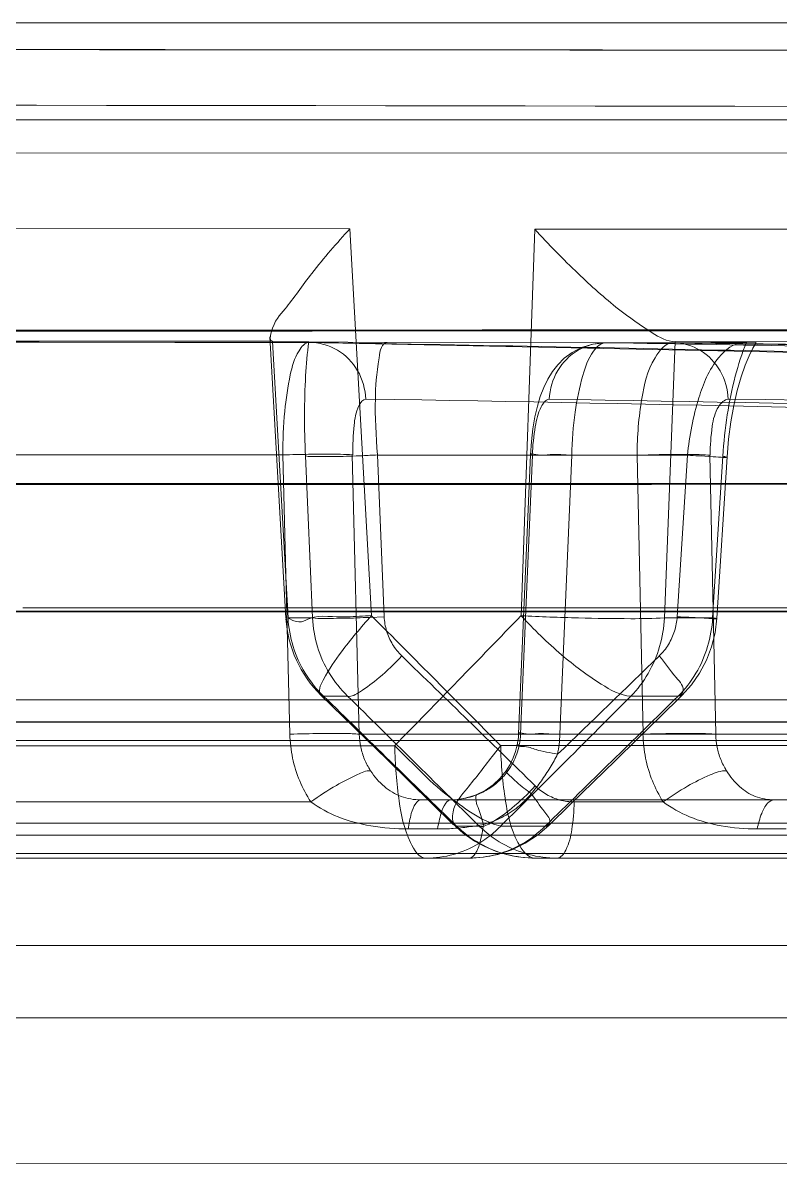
# Model space of a CAD drawing. Header units: millimetres. Extents: x 5438 to 6032, y -2661 to -1821.
# Drawn here: x 5823.802 to 5824.777, y -2148.434 to -2146.965 of the extents above; entities that cross this region are included whole.
import ezdxf

# ---------------------------------------------------------------- set-up
doc = ezdxf.new("R2010")
doc.units = ezdxf.units.MM
doc.header["$LTSCALE"] = 0.1
doc.layers.get('0').update_dxf_attribs({"lineweight": 15})

msp = doc.modelspace()

# ---------------------------------------------------------------- linework, layer by layer
for p, q in [((5828.5466, -2146.965), (5822.9215, -2146.965)), ((5828.4216, -2147.09), (5817.4213, -2147.09)), ((5827.5349, -2147.1316), (5818.0755, -2147.1348)), ((5818.5376, -2147.1346), (5827.7661, -2147.1315)), ((5823.5226, -2147.2297), (5824.2231, -2147.2301)), ((5824.2231, -2147.2301), (5824.251, -2147.728)), ((5824.4609, -2147.2304), (5824.4434, -2147.728)), ((5825.1228, -2147.2311), (5824.4609, -2147.2304)), ((5823.1189, -2147.3759), (5824.171, -2147.3764)), ((5824.1235, -2147.3748), (5823.6819, -2147.3745)), ((5824.1409, -2147.7313), (5824.1201, -2147.369)), ((5824.1702, -2147.3757), (5824.1235, -2147.3748)), ((5824.1436, -2147.7306), (5824.1235, -2147.3751)), ((5824.2713, -2147.3764), (5824.1702, -2147.3757)), ((5824.6391, -2147.3767), (5824.2712, -2147.3764)), ((5824.6392, -2147.3767), (5824.2713, -2147.3764)), ((5824.7286, -2147.3769), (5824.5523, -2147.3767)), ((5824.5525, -2147.3767), (5824.7288, -2147.3769)), ((5824.6278, -2147.7306), (5824.6415, -2147.3756)), ((5824.7332, -2147.3762), (5824.6415, -2147.3753)), ((5824.6416, -2147.3752), (5825.0587, -2147.3757)), ((5824.7288, -2147.3769), (5824.7449, -2147.3765)), ((5824.1371, -2147.5209), (5823.1137, -2147.5209)), ((5824.146, -2147.8806), (5824.137, -2147.5211)), ((5824.1659, -2147.5225), (5824.175, -2147.7306)), ((5824.2263, -2147.5211), (5824.2353, -2147.8806)), ((5824.2673, -2147.7293), (5824.2586, -2147.5212)), ((5824.2586, -2147.5213), (5824.5926, -2147.5213)), ((5824.4555, -2147.5209), (5824.4402, -2147.88)), ((5824.4427, -2147.8806), (5824.4582, -2147.5215)), ((5824.4582, -2147.5215), (5824.4555, -2147.5209)), ((5824.5085, -2147.5215), (5824.4933, -2147.8806)), ((5824.6574, -2147.5215), (5824.5085, -2147.5215)), ((5824.5925, -2147.5215), (5824.6002, -2147.8806)), ((5824.6442, -2147.7293), (5824.6574, -2147.5216)), ((5824.6938, -2147.8806), (5824.6861, -2147.5215)), ((5824.7029, -2147.5229), (5824.6898, -2147.7306)), ((5824.7083, -2147.5237), (5824.6952, -2147.7314)), ((5831.0789, -2147.7226), (5823.1189, -2147.723)), ((5823.8025, -2147.718), (5826.1916, -2147.718)), ((5824.1436, -2147.7306), (5824.175, -2147.7306)), ((5824.2487, -2147.7302), (5824.2673, -2147.7293)), ((5824.6278, -2147.7306), (5824.6898, -2147.7306)), ((5824.186, -2147.8302), (5824.1893, -2147.8316)), ((5824.2202, -2147.8316), (5824.1893, -2147.8316)), ((5824.6455, -2147.8316), (5824.5846, -2147.8316)), ((5826.009, -2147.8365), (5823.679, -2147.8365)), ((5833.8865, -2147.8658), (5823.1168, -2147.8643)), ((5823.1168, -2147.8649), (5831.113, -2147.8649)), ((5846.4445, -2147.8886), (5799.3983, -2147.8886)), ((5801.8827, -2147.8887), (5838.0729, -2147.8887)), ((5824.2352, -2147.8806), (5846.1892, -2147.8806)), ((5824.4427, -2147.8806), (5824.4402, -2147.88)), ((5824.6937, -2147.8807), (5846.1971, -2147.8807)), ((5824.2809, -2147.8953), (5822.512, -2147.8953)), ((5824.3215, -2147.9357), (5824.2809, -2147.8954)), ((5824.4061, -2147.9091), (5824.4172, -2147.8952)), ((5824.4171, -2147.8952), (5825.9648, -2147.8952)), ((5824.441, -2147.8944), (5824.4385, -2147.8943)), ((5824.4266, -2147.9272), (5824.4244, -2147.9275)), ((5824.3144, -2147.965), (5846.2035, -2147.965)), ((5824.1729, -2147.9677), (5823.0727, -2147.9677)), ((5824.5117, -2147.9677), (5824.6262, -2147.9677)), ((5822.9215, -2147.995), (5828.7346, -2147.9949)), ((5831.1895, -2148.0106), (5823.0414, -2148.0105)), ((5823.0415, -2148.0104), (5832.9142, -2148.0104)), ((5824.336, -2148.0025), (5824.298, -2148.0025)), ((5824.3603, -2147.9988), (5824.3894, -2147.9988)), ((5824.4745, -2147.9988), (5824.4173, -2147.9987)), ((5824.7471, -2148.0025), (5824.7842, -2148.0025)), ((5822.9207, -2148.0341), (5832.9158, -2148.034)), ((5832.9157, -2148.0341), (5822.9213, -2148.034)), ((5824.3765, -2148.04), (5821.4664, -2148.04)), ((5828.2486, -2148.04), (5824.4617, -2148.04)), ((5832.9217, -2148.1525), (5812.9212, -2148.1525)), ((5828.7616, -2148.2459), (5822.9215, -2148.2456)), ((5822.9214, -2148.4331), (5828.836, -2148.4339))]:
    msp.add_line(p, q)
for points in [[(5827.443, -2147.0054), (5827.2739, -2147.0049), (5827.0867, -2147.0044), (5826.8836, -2147.0039), (5826.6637, -2147.0034), (5826.4271, -2147.0029), (5826.1758, -2147.0024), (5825.9118, -2147.0019), (5825.6362, -2147.0014), (5825.3491, -2147.001), (5825.0506, -2147.0006), (5824.7421, -2147.0002), (5824.4257, -2146.9999), (5824.1031, -2146.9997), (5823.776, -2146.9995), (5823.4451, -2146.9994), (5823.1113, -2146.9993), (5822.7762, -2146.9993), (5822.4411, -2146.9993), (5822.1083, -2146.9995), (5821.7792, -2146.9997)], [(5827.4151, -2147.0053), (5827.2472, -2147.0048), (5827.0615, -2147.0043), (5826.8587, -2147.0038), (5826.6396, -2147.0033), (5826.4056, -2147.0028), (5826.1573, -2147.0023), (5825.8957, -2147.0018), (5825.6217, -2147.0014), (5825.3361, -2147.0009), (5825.0413, -2147.0005), (5824.7395, -2147.0002), (5824.4296, -2146.9999), (5824.1123, -2146.9996), (5823.7902, -2146.9995), (5823.4651, -2146.9993), (5823.1385, -2146.9992), (5822.8102, -2146.9992), (5822.4805, -2146.9993), (5822.1513, -2146.9994), (5821.8248, -2146.9996)], [(5824.1709, -2147.3764), (5823.9979, -2147.3763), (5823.8233, -2147.3762), (5823.6481, -2147.3761), (5823.4722, -2147.376), (5823.2955, -2147.376), (5823.1189, -2147.3759)], [(5830.1089, -2147.6463), (5829.0948, -2147.5759), (5828.0904, -2147.5159), (5827.096, -2147.466), (5826.1115, -2147.4262), (5825.1368, -2147.3963), (5824.1721, -2147.3764)], [(5824.5523, -2147.3767), (5824.5358, -2147.3784), (5824.521, -2147.383), (5824.5089, -2147.3894), (5824.499, -2147.3968), (5824.4906, -2147.4051), (5824.4836, -2147.4139), (5824.4776, -2147.4237), (5824.4725, -2147.4343), (5824.4681, -2147.4458), (5824.4643, -2147.4585), (5824.4611, -2147.4723), (5824.4585, -2147.4876), (5824.4566, -2147.5038), (5824.4555, -2147.5209)], [(5832.539, -2147.6495), (5831.1152, -2147.5768), (5829.7343, -2147.5154), (5828.3963, -2147.4651), (5827.1012, -2147.4254), (5825.8491, -2147.3961), (5824.64, -2147.3767)], [(5824.7083, -2147.5237), (5824.7102, -2147.5007), (5824.7132, -2147.4784), (5824.717, -2147.4574), (5824.7214, -2147.4381), (5824.7263, -2147.4208), (5824.7315, -2147.4058), (5824.7367, -2147.3934), (5824.7415, -2147.3836), (5824.7457, -2147.3765)], [(5824.6502, -2147.8306), (5824.6625, -2147.8169), (5824.673, -2147.8018), (5824.6817, -2147.7854), (5824.6884, -2147.768), (5824.6929, -2147.7499), (5824.6952, -2147.7314)], [(5824.186, -2147.8302), (5824.2145, -2147.858), (5824.243, -2147.8858), (5824.2715, -2147.9136), (5824.2999, -2147.9415), (5824.3283, -2147.9693), (5824.3566, -2147.997)], [(5824.4789, -2147.9982), (5824.5075, -2147.9703), (5824.5361, -2147.9424), (5824.5647, -2147.9145), (5824.5933, -2147.8866), (5824.6218, -2147.8586), (5824.6502, -2147.8306)], [(5824.4402, -2147.88), (5824.4399, -2147.8848), (5824.4393, -2147.8896), (5824.4385, -2147.8943)], [(5824.4385, -2147.8943), (5824.4364, -2147.9027), (5824.4333, -2147.9111), (5824.4293, -2147.9194), (5824.4244, -2147.9275)], [(5824.4244, -2147.9275), (5824.4166, -2147.9372), (5824.4074, -2147.9457), (5824.3971, -2147.9529), (5824.3857, -2147.9585)], [(5824.3857, -2147.9585), (5824.3776, -2147.9613), (5824.3693, -2147.9634), (5824.3611, -2147.9646), (5824.353, -2147.965)], [(5824.3765, -2148.04), (5824.3951, -2148.0388), (5824.4136, -2148.0352), (5824.4315, -2148.0292), (5824.4485, -2148.0209), (5824.4644, -2148.0106), (5824.4789, -2147.9982)]]:
    msp.add_lwpolyline(points)
for centre, radius, start, end in [((5824.1992, -2149.3274), 1.8073, 91.4352, 91.9712), ((5824.1711, -2145.973), 1.5506, 272.5251, 273.2336), ((5823.9122, -2141.1603), 6.5764, 272.67954, 272.95287), ((5773.484, -2198.3318), 71.68, 44.719361, 44.907787), ((5799.3423, -2123.511), 34.8787, 315.64379, 316.02697), ((5824.2907, -2147.7228), 0.15, 183.4746, 225.7302), ((5773.794, -2199.7575), 72.4674, 45.63899, 45.828466), ((5798.8194, -2121.2117), 37.0351, 313.88025, 314.16167), ((5773.918, -2199.4007), 72.0179, 45.539788, 45.73011), ((5774.0826, -2198.7194), 71.4378, 45.234668, 45.425501), ((5799.5295, -2122.9232), 35.3296, 314.78476, 315.16829), ((5798.7348, -2121.5169), 36.9299, 314.18566, 314.55677), ((5824.3505, -2147.876), 0.0924, 348.5075, 357.1395), ((5824.3215, -2147.8736), 0.1719, 349.0596, 357.6589), ((5824.4617, -2147.89), 0.15, 224.2599, 270)]:
    msp.add_arc(centre, radius, start, end)
for points, knots in [([(5817.9535, -2147.0067), (5817.9333, -2147.0068), (5817.9006, -2147.0069), (5817.8568, -2147.007), (5817.8209, -2147.0071), (5817.8071, -2147.0072), (5817.7876, -2147.0072), (5817.8016, -2147.0072), (5817.8152, -2147.0071), (5817.8648, -2147.007), (5817.9507, -2147.0067), (5818.0937, -2147.0063), (5818.2818, -2147.0057), (5818.621, -2147.0047), (5819.1427, -2147.0034), (5819.7251, -2147.0022), (5820.2569, -2147.0013), (5820.6968, -2147.0007), (5821.1582, -2147.0001), (5821.8044, -2146.9995), (5822.6301, -2146.9992), (5823.4609, -2146.9993), (5824.1211, -2146.9996), (5824.6024, -2147), (5825.0673, -2147.0006), (5825.6424, -2147.0014), (5826.2898, -2147.0025), (5826.9218, -2147.004), (5827.2823, -2147.0049), (5827.4158, -2147.0053)], [0, 0, 0, 0, 0.005823, 0.010402, 0.013726, 0.015796, 0.016608, 0.017066, 0.018803, 0.021787, 0.031398, 0.045882, 0.065227, 0.089191, 0.149773, 0.225198, 0.267685, 0.312785, 0.360042, 0.409119, 0.51084, 0.613132, 0.663784, 0.713197, 0.76066, 0.806283, 0.889497, 0.959103, 1, 1, 1, 1]), ([(5818.4275, -2147.0053), (5818.629, -2147.0048), (5819.0879, -2147.0036), (5819.8484, -2147.002), (5820.738, -2147.0006), (5821.7202, -2146.9996), (5822.7525, -2146.9992), (5823.7934, -2146.9994), (5824.7964, -2147.0002), (5825.7176, -2147.0015), (5826.5267, -2147.0031), (5827.1661, -2147.0046), (5827.6668, -2147.006), (5827.8882, -2147.0067), (5828.11, -2147.0074), (5827.94, -2147.0068), (5827.8874, -2147.0067)], [0, 0, 0, 0, 0.061828, 0.140832, 0.233385, 0.334836, 0.44226, 0.550165, 0.654318, 0.74989, 0.833348, 0.901165, 0.950069, 0.977961, 0.983845, 1, 1, 1, 1]), ([(5799.9338, -2147.3586), (5803.7643, -2147.2626), (5811.4267, -2147.1187), (5822.922, -2147.0467), (5834.4173, -2147.1187), (5842.0796, -2147.2627), (5845.9102, -2147.3586)], [0, 0, 0, 0, 0.25, 0.5, 0.75, 1, 1, 1, 1]), ([(5824.2231, -2147.2301), (5824.2063, -2147.2488), (5824.1773, -2147.2807), (5824.1439, -2147.3302), (5824.1239, -2147.3501), (5824.1196, -2147.3748), (5824.1235, -2147.3751)], [0, 0, 0, 0, 0.419986, 0.738458, 0.934249, 1, 1, 1, 1]), ([(5824.4609, -2147.2304), (5824.4788, -2147.2502), (5824.5136, -2147.2856), (5824.5639, -2147.3312), (5824.6051, -2147.3603), (5824.6309, -2147.3752), (5824.6415, -2147.3756)], [0, 0, 0, 0, 0.342271, 0.637829, 0.864278, 1, 1, 1, 1]), ([(5822.9213, -2147.3619), (5823.4258, -2147.3619), (5824.4341, -2147.3616), (5825.945, -2147.3607), (5827.4523, -2147.3599), (5828.9541, -2147.3593), (5830.4484, -2147.3591), (5832.4171, -2147.3593), (5834.3634, -2147.3597), (5836.276, -2147.36), (5837.6565, -2147.3601), (5838.9816, -2147.3603), (5840.2292, -2147.3606), (5841.372, -2147.3607), (5842.3871, -2147.3607), (5843.2592, -2147.3605), (5843.98, -2147.3604), (5844.4848, -2147.3601), (5844.8163, -2147.3599), (5845.07, -2147.3597), (5845.3294, -2147.3595), (5845.5853, -2147.3591), (5845.7589, -2147.3589), (5845.8748, -2147.3586), (5845.9732, -2147.3584), (5846.0857, -2147.3583), (5846.2086, -2147.358), (5846.3157, -2147.3578), (5846.4074, -2147.3576), (5846.4849, -2147.3575), (5846.5405, -2147.3573), (5846.5781, -2147.3572), (5846.6011, -2147.3572), (5846.6207, -2147.3571), (5846.6369, -2147.3571), (5846.6483, -2147.3571), (5846.6558, -2147.3571), (5846.6601, -2147.3571), (5846.6636, -2147.3571), (5846.6663, -2147.3571), (5846.6681, -2147.3571), (5846.669, -2147.3571), (5846.6694, -2147.3571), (5846.6695, -2147.3571)], [0, 0, 0, 0, 0.063732, 0.127369, 0.190866, 0.254139, 0.317094, 0.379625, 0.502835, 0.562966, 0.621227, 0.677238, 0.730352, 0.778832, 0.821598, 0.85859, 0.888999, 0.912651, 0.922367, 0.930873, 0.9447, 0.955137, 0.963199, 0.966622, 0.969786, 0.975624, 0.980838, 0.985306, 0.989164, 0.992421, 0.995086, 0.996199, 0.997167, 0.997992, 0.998674, 0.999215, 0.999432, 0.999615, 0.999763, 0.999877, 0.999956, 0.999982, 1, 1, 1, 1]), ([(5845.9102, -2147.3586), (5845.8499, -2147.3587), (5845.7137, -2147.3589), (5845.4966, -2147.3593), (5845.2354, -2147.3596), (5844.9405, -2147.3598), (5844.5926, -2147.36), (5844.1767, -2147.3603), (5843.6643, -2147.3605), (5843.0415, -2147.3606), (5842.3167, -2147.3606), (5841.505, -2147.3607), (5840.6189, -2147.3606), (5839.7017, -2147.3605), (5838.7616, -2147.3603), (5837.8523, -2147.3601), (5836.9544, -2147.36), (5836.0263, -2147.3599), (5835.0349, -2147.3598), (5834.0369, -2147.3596), (5833.0825, -2147.3595), (5832.232, -2147.3594), (5831.4345, -2147.3593), (5830.6855, -2147.3592), (5829.9285, -2147.3591), (5829.1933, -2147.359), (5828.4855, -2147.359), (5827.85, -2147.3591), (5827.2577, -2147.3592), (5826.7263, -2147.3594), (5826.2116, -2147.3595), (5825.7213, -2147.3597), (5825.238, -2147.3599), (5824.7695, -2147.3601), (5824.308, -2147.3604), (5823.8499, -2147.3606), (5823.3877, -2147.3608), (5823.077, -2147.3609), (5822.9216, -2147.3609)], [0, 0, 0, 0, 0.007865, 0.01778, 0.028328, 0.041955, 0.056264, 0.073729, 0.096226, 0.123137, 0.154999, 0.190818, 0.229056, 0.270639, 0.310512, 0.35174, 0.389304, 0.427678, 0.472863, 0.518671, 0.557925, 0.597414, 0.62966, 0.661992, 0.695165, 0.728437, 0.757945, 0.787531, 0.811366, 0.835242, 0.856876, 0.878536, 0.899228, 0.919939, 0.939685, 0.959446, 0.979719, 1, 1, 1, 1]), ([(5824.1371, -2147.5209), (5824.1369, -2147.5022), (5824.1379, -2147.4678), (5824.1451, -2147.4221), (5824.1526, -2147.392), (5824.1654, -2147.3763), (5824.171, -2147.3764)], [0, 0, 0, 0, 0.364543, 0.674381, 0.888958, 1, 1, 1, 1]), ([(5824.1702, -2147.3757), (5824.1683, -2147.3902), (5824.1657, -2147.4213), (5824.1644, -2147.4703), (5824.1652, -2147.5047), (5824.1659, -2147.5225)], [0, 0, 0, 0, 0.297756, 0.637119, 1, 1, 1, 1]), ([(5824.171, -2147.3764), (5824.3703, -2147.3795), (5824.7523, -2147.3868), (5825.3009, -2147.4005), (5825.8026, -2147.4159), (5826.2606, -2147.4323), (5826.6794, -2147.4491), (5827.0616, -2147.4658), (5827.4105, -2147.4824), (5827.7294, -2147.4987), (5828.0204, -2147.5141), (5828.283, -2147.5287), (5828.5187, -2147.543), (5828.7341, -2147.5565), (5828.932, -2147.5683), (5829.1054, -2147.5786), (5829.2513, -2147.5898), (5829.3768, -2147.5996), (5829.4933, -2147.6078), (5829.6032, -2147.6154), (5829.7044, -2147.6224), (5829.7968, -2147.6289), (5829.8832, -2147.635), (5829.9705, -2147.6408), (5830.0626, -2147.6454), (5830.1525, -2147.649), (5830.2327, -2147.6532), (5830.3031, -2147.6582), (5830.3728, -2147.6633), (5830.4454, -2147.6687), (5830.517, -2147.6741), (5830.5831, -2147.6791), (5830.6419, -2147.6836), (5830.6943, -2147.6876), (5830.7412, -2147.6913), (5830.7835, -2147.6946), (5830.8219, -2147.6976), (5830.8566, -2147.7004), (5830.8883, -2147.7029), (5830.9171, -2147.7052), (5830.9433, -2147.7073), (5830.9673, -2147.7092), (5830.9891, -2147.711), (5831.009, -2147.7126), (5831.0271, -2147.7141), (5831.0436, -2147.7155), (5831.0589, -2147.7167), (5831.0722, -2147.7179), (5831.0854, -2147.7186), (5831.0916, -2147.7203), (5831.1024, -2147.7196), (5831.0978, -2147.7233), (5831.0901, -2147.7213), (5831.0832, -2147.7225), (5831.0789, -2147.7226)], [0, 0, 0, 0, 0.085898, 0.1646, 0.236515, 0.302172, 0.362109, 0.417091, 0.467033, 0.51264, 0.554692, 0.592596, 0.625983, 0.656442, 0.68559, 0.711449, 0.73126, 0.748681, 0.765679, 0.781595, 0.796157, 0.809383, 0.821519, 0.833477, 0.847089, 0.861216, 0.872267, 0.881681, 0.891627, 0.902392, 0.913051, 0.922581, 0.930971, 0.938465, 0.94519, 0.95126, 0.956759, 0.961756, 0.966301, 0.970439, 0.974209, 0.977645, 0.980778, 0.983637, 0.986253, 0.988622, 0.990789, 0.992785, 0.994552, 0.995992, 0.996809, 0.99698, 0.998161, 1, 1, 1, 1]), ([(5824.171, -2147.3764), (5824.1835, -2147.3764), (5824.2088, -2147.3834), (5824.236, -2147.4114), (5824.2431, -2147.4366), (5824.2435, -2147.4493)], [0, 0, 0, 0, 0.332504, 0.661629, 1, 1, 1, 1]), ([(5824.2713, -2147.3764), (5824.2639, -2147.3762), (5824.2578, -2147.4119), (5824.2547, -2147.4523), (5824.2566, -2147.4972), (5824.2586, -2147.5212)], [0, 0, 0, 0, 0.151351, 0.510619, 1, 1, 1, 1]), ([(5824.4797, -2147.4493), (5824.4802, -2147.4365), (5824.4876, -2147.4112), (5824.515, -2147.3835), (5824.5401, -2147.3767), (5824.5525, -2147.3767)], [0, 0, 0, 0, 0.341958, 0.671108, 1, 1, 1, 1]), ([(5824.5525, -2147.3767), (5824.5461, -2147.3766), (5824.5313, -2147.3916), (5824.5209, -2147.4228), (5824.5114, -2147.4684), (5824.509, -2147.5029), (5824.5085, -2147.5215)], [0, 0, 0, 0, 0.121748, 0.339549, 0.645258, 1, 1, 1, 1]), ([(5824.5525, -2147.3767), (5824.7414, -2147.3797), (5825.1036, -2147.3865), (5825.6239, -2147.3992), (5826.1, -2147.4133), (5826.535, -2147.428), (5826.9332, -2147.4433), (5827.2981, -2147.4586), (5827.6314, -2147.4735), (5827.936, -2147.4885), (5828.2145, -2147.5029), (5828.4697, -2147.5163), (5828.7025, -2147.5293), (5828.9139, -2147.5417), (5829.1048, -2147.5529), (5829.278, -2147.5642), (5829.4397, -2147.5735), (5829.5821, -2147.5857), (5829.703, -2147.5876), (5829.8007, -2147.6087), (5829.8922, -2147.6249), (5829.9834, -2147.6308), (5830.0686, -2147.6362), (5830.146, -2147.6415), (5830.2163, -2147.6462), (5830.2815, -2147.6503), (5830.3455, -2147.6522), (5830.4163, -2147.6465), (5830.4963, -2147.6431), (5830.5775, -2147.6607), (5830.656, -2147.6714), (5830.7323, -2147.6781), (5830.8077, -2147.6843), (5830.8793, -2147.69), (5830.9437, -2147.6951), (5831.0008, -2147.6996), (5831.0519, -2147.7036), (5831.0979, -2147.7072), (5831.1396, -2147.7105), (5831.1773, -2147.7135), (5831.2117, -2147.7162), (5831.243, -2147.7187), (5831.2716, -2147.7209), (5831.2977, -2147.723), (5831.3215, -2147.7249), (5831.3433, -2147.7266), (5831.3632, -2147.7281), (5831.3815, -2147.7296), (5831.3982, -2147.7308), (5831.4135, -2147.732), (5831.4275, -2147.733), (5831.4403, -2147.7339), (5831.4519, -2147.7346), (5831.4625, -2147.7352), (5831.4719, -2147.7356), (5831.48, -2147.7354), (5831.4857, -2147.7351), (5831.4907, -2147.7318), (5831.4863, -2147.7261), (5831.4785, -2147.7237), (5831.4713, -2147.7227), (5831.4672, -2147.7228)], [0, 0, 0, 0, 0.081261, 0.155751, 0.223797, 0.286087, 0.342926, 0.395135, 0.443125, 0.48643, 0.526248, 0.563026, 0.596327, 0.62654, 0.654067, 0.678569, 0.701147, 0.723717, 0.740068, 0.752959, 0.766582, 0.779975, 0.792249, 0.8033, 0.81333, 0.822547, 0.831369, 0.840819, 0.853128, 0.865565, 0.876348, 0.887213, 0.898479, 0.908918, 0.91809, 0.926249, 0.933556, 0.940139, 0.946096, 0.951506, 0.956431, 0.960921, 0.965017, 0.968756, 0.972172, 0.975295, 0.978153, 0.980768, 0.983162, 0.985356, 0.987363, 0.989197, 0.990871, 0.992394, 0.993754, 0.994925, 0.995814, 0.99635, 0.996965, 0.998222, 1, 1, 1, 1]), ([(5824.5926, -2147.5215), (5824.5925, -2147.4971), (5824.5966, -2147.4535), (5824.6074, -2147.4041), (5824.6291, -2147.3766), (5824.6392, -2147.3767)], [0, 0, 0, 0, 0.460186, 0.808561, 1, 1, 1, 1]), ([(5824.6392, -2147.3767), (5824.6513, -2147.3768), (5824.676, -2147.3838), (5824.7023, -2147.4118), (5824.7092, -2147.4367), (5824.7096, -2147.4493)], [0, 0, 0, 0, 0.327626, 0.658005, 1, 1, 1, 1]), ([(5824.6392, -2147.3767), (5824.9469, -2147.3805), (5825.505, -2147.389), (5826.3167, -2147.4055), (5827.04, -2147.4233), (5827.6936, -2147.4421), (5828.2453, -2147.4599), (5828.7066, -2147.4758), (5829.1181, -2147.491), (5829.52, -2147.5072), (5829.9125, -2147.5227), (5830.2746, -2147.5379), (5830.5842, -2147.5541), (5830.8572, -2147.5678), (5831.0986, -2147.5766), (5831.332, -2147.5848), (5831.5569, -2147.6097), (5831.7811, -2147.6492), (5831.9909, -2147.6624), (5832.1896, -2147.6701), (5832.3891, -2147.6545), (5832.5853, -2147.6427), (5832.7529, -2147.6899), (5832.8871, -2147.7097), (5832.9932, -2147.7217), (5833.0826, -2147.7301), (5833.1592, -2147.7365), (5833.2255, -2147.7416), (5833.2834, -2147.7458), (5833.3342, -2147.7493), (5833.3793, -2147.7522), (5833.4196, -2147.7547), (5833.4562, -2147.757), (5833.4898, -2147.7589), (5833.5214, -2147.7607), (5833.5521, -2147.7623), (5833.5828, -2147.7638), (5833.6206, -2147.7656), (5833.6675, -2147.7671), (5833.7214, -2147.7687), (5833.7769, -2147.7662), (5833.8203, -2147.7699), (5833.8616, -2147.7454), (5833.8459, -2147.7233), (5833.8394, -2147.7236)], [0, 0, 0, 0, 0.099701, 0.180826, 0.263056, 0.334141, 0.392697, 0.441911, 0.483682, 0.526118, 0.572255, 0.610957, 0.643517, 0.672723, 0.699528, 0.721784, 0.748357, 0.772797, 0.795468, 0.816394, 0.837136, 0.860399, 0.879352, 0.893082, 0.904361, 0.913942, 0.922168, 0.929286, 0.935496, 0.940952, 0.945803, 0.950131, 0.954045, 0.957661, 0.961049, 0.964303, 0.967611, 0.97103, 0.976565, 0.982799, 0.988557, 0.994235, 0.997881, 1, 1, 1, 1]), ([(5833.8394, -2147.7236), (5833.8663, -2147.7223), (5833.9603, -2147.7182), (5833.8049, -2147.6976), (5833.6711, -2147.6963), (5833.3955, -2147.6807), (5833.0747, -2147.6697), (5832.6954, -2147.6559), (5832.2851, -2147.6414), (5831.9187, -2147.6256), (5831.5952, -2147.6048), (5831.2218, -2147.5818), (5830.7543, -2147.5634), (5830.212, -2147.5368), (5829.6346, -2147.5133), (5828.9707, -2147.4867), (5828.2303, -2147.4603), (5827.4063, -2147.4341), (5826.5539, -2147.4111), (5825.6173, -2147.3909), (5824.9818, -2147.381), (5824.6392, -2147.3767)], [0, 0, 0, 0, 0.00864, 0.014652, 0.03226, 0.064401, 0.095957, 0.137352, 0.185129, 0.227664, 0.254722, 0.288956, 0.347449, 0.404508, 0.462822, 0.532499, 0.617258, 0.70004, 0.796475, 0.890317, 1, 1, 1, 1]), ([(5824.6574, -2147.5215), (5824.66, -2147.4966), (5824.6685, -2147.4524), (5824.6891, -2147.4006), (5824.7166, -2147.3767), (5824.7288, -2147.3769)], [0, 0, 0, 0, 0.443739, 0.785142, 1, 1, 1, 1]), ([(5824.7332, -2147.3762), (5824.7275, -2147.3904), (5824.7176, -2147.4212), (5824.7077, -2147.4704), (5824.704, -2147.5051), (5824.7029, -2147.5229)], [0, 0, 0, 0, 0.304954, 0.643423, 1, 1, 1, 1]), ([(5824.244, -2147.4492), (5824.2398, -2147.4494), (5824.2309, -2147.4625), (5824.2279, -2147.4866), (5824.2267, -2147.5084), (5824.2268, -2147.5211)], [0, 0, 0, 0, 0.16536, 0.502681, 1, 1, 1, 1]), ([(5831.1507, -2147.7956), (5830.3835, -2147.7314), (5828.849, -2147.6201), (5826.5462, -2147.5046), (5825.0111, -2147.4619), (5824.244, -2147.4492)], [0, 0, 0, 0, 0.333958, 0.66724, 1, 1, 1, 1]), ([(5824.4577, -2147.5215), (5824.4583, -2147.5091), (5824.4606, -2147.4877), (5824.4658, -2147.4632), (5824.4747, -2147.4502), (5824.4793, -2147.4493)], [0, 0, 0, 0, 0.47727, 0.818877, 1, 1, 1, 1]), ([(5824.4793, -2147.4493), (5825.2484, -2147.4622), (5826.7866, -2147.5051), (5829.0921, -2147.6205), (5830.6273, -2147.7315), (5831.3943, -2147.7955)], [0, 0, 0, 0, 0.333263, 0.666545, 1, 1, 1, 1]), ([(5824.6866, -2147.5215), (5824.6866, -2147.509), (5824.6881, -2147.4876), (5824.6934, -2147.4616), (5824.7049, -2147.4499), (5824.7101, -2147.4493)], [0, 0, 0, 0, 0.467671, 0.803109, 1, 1, 1, 1]), ([(5824.7101, -2147.4493), (5825.732, -2147.4637), (5827.7766, -2147.5087), (5830.8436, -2147.6245), (5832.8879, -2147.7338), (5833.9101, -2147.7965)], [0, 0, 0, 0, 0.332999, 0.666308, 1, 1, 1, 1]), ([(5824.1539, -2147.5206), (5824.1645, -2147.5204), (5824.1836, -2147.52), (5824.2077, -2147.5202), (5824.2213, -2147.5205), (5824.2263, -2147.5211)], [0, 0, 0, 0, 0.43757, 0.792266, 1, 1, 1, 1]), ([(5824.1659, -2147.5225), (5824.1705, -2147.5234), (5824.1841, -2147.5233), (5824.2085, -2147.5234), (5824.2284, -2147.5226), (5824.2395, -2147.5221)], [0, 0, 0, 0, 0.190639, 0.548472, 1, 1, 1, 1]), ([(5824.4555, -2147.5209), (5824.4556, -2147.5187), (5824.469, -2147.5228), (5824.4822, -2147.5192), (5824.4993, -2147.5211), (5824.5085, -2147.5215)], [0, 0, 0, 0, 0.126338, 0.479771, 1, 1, 1, 1]), ([(5824.6861, -2147.5215), (5824.679, -2147.5208), (5824.6604, -2147.5205), (5824.6291, -2147.5205), (5824.6052, -2147.5211), (5824.5925, -2147.5215)], [0, 0, 0, 0, 0.231472, 0.594791, 1, 1, 1, 1]), ([(5824.7029, -2147.5229), (5824.7044, -2147.5231), (5824.7139, -2147.5252), (5824.6762, -2147.5221), (5824.6685, -2147.5223), (5824.6574, -2147.5216)], [0, 0, 0, 0, 0.08346, 0.390911, 1, 1, 1, 1]), ([(5846.9418, -2147.5546), (5846.9416, -2147.5546), (5846.9413, -2147.5546), (5846.9403, -2147.5546), (5846.9386, -2147.5546), (5846.9359, -2147.5546), (5846.9324, -2147.5546), (5846.928, -2147.5546), (5846.9206, -2147.5546), (5846.9092, -2147.5546), (5846.8929, -2147.5546), (5846.8734, -2147.5546), (5846.8504, -2147.5547), (5846.8128, -2147.5548), (5846.7571, -2147.5549), (5846.6798, -2147.5551), (5846.5881, -2147.5553), (5846.481, -2147.5555), (5846.3582, -2147.5558), (5846.2457, -2147.556), (5846.1473, -2147.5561), (5846.0311, -2147.5564), (5845.8567, -2147.5567), (5845.5989, -2147.557), (5845.337, -2147.5573), (5845.0801, -2147.5575), (5844.7431, -2147.5577), (5844.2283, -2147.5579), (5843.4921, -2147.5581), (5842.6003, -2147.5582), (5841.5621, -2147.5583), (5840.3945, -2147.5581), (5839.1226, -2147.5579), (5837.7755, -2147.5577), (5836.3756, -2147.5575), (5834.4422, -2147.5572), (5832.478, -2147.5569), (5830.4942, -2147.5567), (5828.9909, -2147.5568), (5827.4803, -2147.5574), (5825.9641, -2147.5583), (5824.4439, -2147.5591), (5823.4292, -2147.5594), (5822.9214, -2147.5594)], [0, 0, 0, 0, 0.000018, 0.000044, 0.000122, 0.000234, 0.00038, 0.000561, 0.000776, 0.001311, 0.001985, 0.002801, 0.003758, 0.004858, 0.007491, 0.01071, 0.014522, 0.018937, 0.024088, 0.029858, 0.032987, 0.036376, 0.044374, 0.054763, 0.068576, 0.077093, 0.086843, 0.110664, 0.141389, 0.178788, 0.222043, 0.271058, 0.324611, 0.3809, 0.439303, 0.499452, 0.622372, 0.684611, 0.747218, 0.810128, 0.873273, 0.936586, 1, 1, 1, 1]), ([(5822.9218, -2147.5581), (5823.4317, -2147.5581), (5824.4503, -2147.5579), (5825.9755, -2147.5572), (5827.4946, -2147.5566), (5829.0062, -2147.5563), (5830.5098, -2147.5563), (5832.4974, -2147.5566), (5834.9384, -2147.557), (5837.3345, -2147.5574), (5839.1733, -2147.5576), (5840.4489, -2147.5579), (5841.4503, -2147.558), (5842.1893, -2147.558), (5842.6928, -2147.558), (5843.1591, -2147.5579), (5843.5854, -2147.5579), (5843.9701, -2147.5578), (5844.4013, -2147.5576), (5844.8481, -2147.5574), (5845.2885, -2147.5571), (5845.6208, -2147.5568), (5845.8721, -2147.5564), (5846.0671, -2147.5561), (5846.2267, -2147.5558), (5846.3645, -2147.5555), (5846.5165, -2147.5552), (5846.6697, -2147.5549), (5846.8104, -2147.5546), (5846.8949, -2147.5545), (5846.9325, -2147.5544), (5846.9419, -2147.5544)], [0, 0, 0, 0, 0.063689, 0.12722, 0.190484, 0.253422, 0.316005, 0.378287, 0.501663, 0.620872, 0.677539, 0.731322, 0.780187, 0.802618, 0.82362, 0.843074, 0.860853, 0.87686, 0.891117, 0.91471, 0.932661, 0.94612, 0.956222, 0.964048, 0.970467, 0.976161, 0.981256, 0.989445, 0.995302, 0.998822, 1, 1, 1, 1]), ([(5823.1189, -2147.7223), (5823.5653, -2147.7223), (5824.4574, -2147.7223), (5825.8058, -2147.7222), (5827.1626, -2147.7221), (5828.5268, -2147.7221), (5829.8855, -2147.7223), (5831.2246, -2147.7227), (5832.5417, -2147.7231), (5833.4082, -2147.7235), (5833.8394, -2147.7236)], [0, 0, 0, 0, 0.124907, 0.249662, 0.377317, 0.504609, 0.63142, 0.757526, 0.87934, 1, 1, 1, 1]), ([(5824.2196, -2147.7295), (5824.2037, -2147.7303), (5824.1745, -2147.7241), (5824.1583, -2147.7404), (5824.1431, -2147.7307), (5824.1436, -2147.7306)], [0, 0, 0, 0, 0.625327, 0.977293, 1, 1, 1, 1]), ([(5824.1436, -2147.7306), (5824.1443, -2147.7431), (5824.1487, -2147.7681), (5824.1643, -2147.8028), (5824.1802, -2147.8228), (5824.1893, -2147.8316)], [0, 0, 0, 0, 0.332511, 0.664169, 1, 1, 1, 1]), ([(5824.175, -2147.7306), (5824.1796, -2147.7316), (5824.1932, -2147.7314), (5824.2177, -2147.7315), (5824.2376, -2147.7307), (5824.2487, -2147.7302)], [0, 0, 0, 0, 0.193036, 0.54926, 1, 1, 1, 1]), ([(5824.2202, -2147.8316), (5824.2113, -2147.8228), (5824.1955, -2147.803), (5824.1799, -2147.7683), (5824.1756, -2147.7432), (5824.175, -2147.7306)], [0, 0, 0, 0, 0.331733, 0.66456, 1, 1, 1, 1]), ([(5824.251, -2147.728), (5824.2374, -2147.7429), (5824.2139, -2147.771), (5824.1939, -2147.8003), (5824.1813, -2147.8257), (5824.186, -2147.8302)], [0, 0, 0, 0, 0.489956, 0.842626, 1, 1, 1, 1]), ([(5824.2899, -2147.7798), (5824.2854, -2147.7754), (5824.2774, -2147.7654), (5824.2697, -2147.7481), (5824.2676, -2147.7356), (5824.2673, -2147.7293)], [0, 0, 0, 0, 0.333478, 0.667791, 1, 1, 1, 1]), ([(5824.4434, -2147.728), (5824.468, -2147.7293), (5824.5151, -2147.7312), (5824.5765, -2147.732), (5824.6134, -2147.7318), (5824.6278, -2147.7306)], [0, 0, 0, 0, 0.401067, 0.765676, 1, 1, 1, 1]), ([(5824.4435, -2147.728), (5824.4598, -2147.7458), (5824.4925, -2147.7778), (5824.539, -2147.8127), (5824.571, -2147.8307), (5824.5846, -2147.8316)], [0, 0, 0, 0, 0.409108, 0.767958, 1, 1, 1, 1]), ([(5824.6278, -2147.7306), (5824.6272, -2147.7432), (5824.623, -2147.7682), (5824.6083, -2147.8028), (5824.5932, -2147.8228), (5824.5846, -2147.8316)], [0, 0, 0, 0, 0.33738, 0.671416, 1, 1, 1, 1]), ([(5824.6211, -2147.7798), (5824.6257, -2147.7754), (5824.6336, -2147.7654), (5824.6415, -2147.7481), (5824.6438, -2147.7356), (5824.6442, -2147.7293)], [0, 0, 0, 0, 0.333182, 0.667829, 1, 1, 1, 1]), ([(5824.6898, -2147.7306), (5824.6914, -2147.7308), (5824.7006, -2147.7327), (5824.6633, -2147.7298), (5824.6557, -2147.7301), (5824.6442, -2147.7293)], [0, 0, 0, 0, 0.085231, 0.370226, 1, 1, 1, 1]), ([(5824.6898, -2147.7306), (5824.6891, -2147.7432), (5824.6847, -2147.7682), (5824.6696, -2147.8029), (5824.6542, -2147.8228), (5824.6455, -2147.8316)], [0, 0, 0, 0, 0.336574, 0.669606, 1, 1, 1, 1]), ([(5824.2202, -2147.8316), (5824.2256, -2147.8327), (5824.2409, -2147.8233), (5824.2634, -2147.8067), (5824.2808, -2147.7896), (5824.2899, -2147.7798)], [0, 0, 0, 0, 0.18635, 0.543116, 1, 1, 1, 1]), ([(5824.6455, -2147.8316), (5824.6481, -2147.832), (5824.6562, -2147.8214), (5824.6373, -2147.8033), (5824.629, -2147.7886), (5824.6211, -2147.7798)], [0, 0, 0, 0, 0.123828, 0.444975, 1, 1, 1, 1]), ([(5824.4402, -2147.88), (5824.4403, -2147.8778), (5824.4538, -2147.882), (5824.4669, -2147.8781), (5824.4841, -2147.8809), (5824.4933, -2147.8806)], [0, 0, 0, 0, 0.126152, 0.480285, 1, 1, 1, 1]), ([(5824.1729, -2147.9677), (5824.1674, -2147.9591), (5824.1577, -2147.941), (5824.1485, -2147.9114), (5824.1462, -2147.8909), (5824.1459, -2147.8806)], [0, 0, 0, 0, 0.331515, 0.665, 1, 1, 1, 1]), ([(5824.2353, -2147.8806), (5824.2292, -2147.8798), (5824.2125, -2147.8796), (5824.1828, -2147.8795), (5824.1591, -2147.8801), (5824.146, -2147.8806)], [0, 0, 0, 0, 0.205813, 0.557735, 1, 1, 1, 1]), ([(5824.2352, -2147.8806), (5824.2353, -2147.8861), (5824.2366, -2147.8972), (5824.2415, -2147.9131), (5824.2467, -2147.9229), (5824.2498, -2147.9275)], [0, 0, 0, 0, 0.334832, 0.668146, 1, 1, 1, 1]), ([(5824.6001, -2147.8806), (5824.6003, -2147.8909), (5824.6026, -2147.9114), (5824.6114, -2147.9409), (5824.6207, -2147.9591), (5824.6262, -2147.9677)], [0, 0, 0, 0, 0.33556, 0.669202, 1, 1, 1, 1]), ([(5824.6938, -2147.8806), (5824.6868, -2147.8799), (5824.6687, -2147.8796), (5824.6375, -2147.8795), (5824.6133, -2147.8801), (5824.6002, -2147.8806)], [0, 0, 0, 0, 0.2256, 0.57793, 1, 1, 1, 1]), ([(5824.7077, -2147.9275), (5824.7047, -2147.9229), (5824.6997, -2147.9131), (5824.695, -2147.8972), (5824.6938, -2147.8862), (5824.6937, -2147.8807)], [0, 0, 0, 0, 0.330887, 0.663855, 1, 1, 1, 1]), ([(5824.2809, -2147.8954), (5824.2812, -2147.9192), (5824.285, -2147.9627), (5824.2939, -2148.0097), (5824.3119, -2148.04), (5824.3215, -2148.04)], [0, 0, 0, 0, 0.461033, 0.815266, 1, 1, 1, 1]), ([(5824.4172, -2147.8952), (5824.4174, -2147.9191), (5824.4216, -2147.9625), (5824.4316, -2148.0107), (5824.4516, -2148.04), (5824.4617, -2148.04)], [0, 0, 0, 0, 0.455437, 0.808147, 1, 1, 1, 1]), ([(5824.4267, -2147.9272), (5824.429, -2147.9239), (5824.4332, -2147.917), (5824.4381, -2147.906), (5824.4403, -2147.8983), (5824.4411, -2147.8944)], [0, 0, 0, 0, 0.336067, 0.670309, 1, 1, 1, 1]), ([(5824.4385, -2147.8943), (5824.4381, -2147.8965), (5824.4518, -2147.8956), (5824.4638, -2147.9022), (5824.4811, -2147.9043), (5824.4903, -2147.9062)], [0, 0, 0, 0, 0.123558, 0.467326, 1, 1, 1, 1]), ([(5824.4903, -2147.9062), (5824.4874, -2147.9121), (5824.4809, -2147.9238), (5824.4695, -2147.9408), (5824.461, -2147.9517), (5824.4564, -2147.9571)], [0, 0, 0, 0, 0.320782, 0.654501, 1, 1, 1, 1]), ([(5824.3603, -2147.9988), (5824.3558, -2147.9975), (5824.3529, -2147.9751), (5824.376, -2147.9487), (5824.3947, -2147.9241), (5824.4061, -2147.9091)], [0, 0, 0, 0, 0.133375, 0.469546, 1, 1, 1, 1]), ([(5824.2498, -2147.9275), (5824.2439, -2147.9273), (5824.2286, -2147.9342), (5824.2032, -2147.9472), (5824.1836, -2147.9601), (5824.1729, -2147.9677)], [0, 0, 0, 0, 0.201279, 0.550668, 1, 1, 1, 1]), ([(5824.2498, -2147.9275), (5824.2546, -2147.9351), (5824.2661, -2147.9485), (5824.2887, -2147.9622), (5824.3058, -2147.965), (5824.3144, -2147.965)], [0, 0, 0, 0, 0.348867, 0.66894, 1, 1, 1, 1]), ([(5824.4173, -2147.9987), (5824.409, -2147.997), (5824.3885, -2147.9884), (5824.357, -2147.9661), (5824.3332, -2147.9475), (5824.3215, -2147.9357)], [0, 0, 0, 0, 0.220658, 0.56764, 1, 1, 1, 1]), ([(5824.3864, -2147.9586), (5824.3918, -2147.9565), (5824.4022, -2147.9513), (5824.4159, -2147.9406), (5824.4234, -2147.9319), (5824.4267, -2147.9272)], [0, 0, 0, 0, 0.33687, 0.67093, 1, 1, 1, 1]), ([(5824.4244, -2147.9275), (5824.4233, -2147.9291), (5824.4308, -2147.9356), (5824.4392, -2147.9442), (5824.4502, -2147.9524), (5824.4564, -2147.9571)], [0, 0, 0, 0, 0.131914, 0.47083, 1, 1, 1, 1]), ([(5824.6262, -2147.9677), (5824.6362, -2147.9604), (5824.6558, -2147.9476), (5824.6828, -2147.9341), (5824.7004, -2147.9273), (5824.7077, -2147.9275)], [0, 0, 0, 0, 0.40589, 0.760893, 1, 1, 1, 1]), ([(5824.769, -2147.965), (5824.7607, -2147.965), (5824.7442, -2147.9623), (5824.7229, -2147.9482), (5824.7122, -2147.9351), (5824.7077, -2147.9275)], [0, 0, 0, 0, 0.331957, 0.647319, 1, 1, 1, 1]), ([(5824.3894, -2147.9988), (5824.395, -2148.0003), (5824.4111, -2147.9914), (5824.4343, -2147.9746), (5824.4521, -2147.9573), (5824.4615, -2147.9471)], [0, 0, 0, 0, 0.191134, 0.539225, 1, 1, 1, 1]), ([(5824.5117, -2147.9677), (5824.5055, -2147.9677), (5824.4931, -2147.966), (5824.4758, -2147.9589), (5824.4659, -2147.9514), (5824.4615, -2147.9471)], [0, 0, 0, 0, 0.333784, 0.667374, 1, 1, 1, 1]), ([(5824.298, -2148.0025), (5824.299, -2147.9959), (5824.3014, -2147.9844), (5824.3057, -2147.9713), (5824.3119, -2147.965), (5824.3146, -2147.965)], [0, 0, 0, 0, 0.475587, 0.810372, 1, 1, 1, 1]), ([(5824.3531, -2147.965), (5824.3504, -2147.965), (5824.3442, -2147.971), (5824.3396, -2147.9842), (5824.3371, -2147.9957), (5824.336, -2148.0025)], [0, 0, 0, 0, 0.187217, 0.518451, 1, 1, 1, 1]), ([(5824.3534, -2147.965), (5824.3569, -2147.965), (5824.3642, -2147.9645), (5824.3753, -2147.9624), (5824.3827, -2147.96), (5824.3864, -2147.9586)], [0, 0, 0, 0, 0.310774, 0.649594, 1, 1, 1, 1]), ([(5824.3864, -2147.9586), (5824.3853, -2147.958), (5824.3848, -2147.9681), (5824.3893, -2147.9761), (5824.3926, -2147.9894), (5824.3951, -2147.9966)], [0, 0, 0, 0, 0.092542, 0.428358, 1, 1, 1, 1]), ([(5824.4564, -2147.9571), (5824.4514, -2147.9634), (5824.4397, -2147.9749), (5824.4189, -2147.9885), (5824.4032, -2147.9944), (5824.3951, -2147.9966)], [0, 0, 0, 0, 0.326188, 0.659974, 1, 1, 1, 1]), ([(5824.4745, -2147.9988), (5824.4766, -2147.9993), (5824.4841, -2147.9922), (5824.4688, -2147.9762), (5824.4627, -2147.9646), (5824.4564, -2147.9571)], [0, 0, 0, 0, 0.125524, 0.42988, 1, 1, 1, 1]), ([(5824.7691, -2147.965), (5824.7659, -2147.965), (5824.7582, -2147.9703), (5824.7517, -2147.9841), (5824.7485, -2147.9957), (5824.7471, -2148.0025)], [0, 0, 0, 0, 0.212462, 0.540918, 1, 1, 1, 1]), ([(5824.298, -2148.0025), (5824.282, -2148.0024), (5824.2514, -2148.0001), (5824.2086, -2147.9889), (5824.1838, -2147.9755), (5824.1729, -2147.9677)], [0, 0, 0, 0, 0.365017, 0.695092, 1, 1, 1, 1]), ([(5824.5117, -2147.9677), (5824.5116, -2147.9796), (5824.5095, -2148.0013), (5824.5046, -2148.0253), (5824.4947, -2148.04), (5824.4896, -2148.04)], [0, 0, 0, 0, 0.455163, 0.808622, 1, 1, 1, 1]), ([(5824.6262, -2147.9677), (5824.6367, -2147.9754), (5824.6605, -2147.9888), (5824.7019, -2148.0001), (5824.7316, -2148.0023), (5824.7471, -2148.0025)], [0, 0, 0, 0, 0.305763, 0.634755, 1, 1, 1, 1]), ([(5824.4173, -2147.9987), (5824.4089, -2148.0074), (5824.39, -2148.0224), (5824.3569, -2148.0368), (5824.3332, -2148.04), (5824.3215, -2148.04)], [0, 0, 0, 0, 0.338152, 0.6707, 1, 1, 1, 1]), ([(5824.3951, -2147.9966), (5824.3887, -2147.9979), (5824.3758, -2148.0001), (5824.3561, -2148.0021), (5824.3428, -2148.0025), (5824.336, -2148.0025)], [0, 0, 0, 0, 0.32647, 0.660097, 1, 1, 1, 1]), ([(5824.3603, -2147.9988), (5824.3693, -2148.0075), (5824.3895, -2148.0226), (5824.4244, -2148.0368), (5824.4493, -2148.04), (5824.4617, -2148.04)], [0, 0, 0, 0, 0.334465, 0.667611, 1, 1, 1, 1]), ([(5824.3951, -2147.9966), (5824.3941, -2148.0042), (5824.3915, -2148.0175), (5824.3867, -2148.0327), (5824.3796, -2148.04), (5824.3765, -2148.04)], [0, 0, 0, 0, 0.472116, 0.810355, 1, 1, 1, 1]), ([(5824.4745, -2147.9988), (5824.4658, -2148.0075), (5824.4464, -2148.0225), (5824.4126, -2148.0368), (5824.3885, -2148.04), (5824.3765, -2148.04)], [0, 0, 0, 0, 0.33719, 0.669057, 1, 1, 1, 1]), ([(5824.3894, -2147.9988), (5824.3983, -2148.0075), (5824.4182, -2148.0226), (5824.4527, -2148.0368), (5824.4774, -2148.04), (5824.4896, -2148.04)], [0, 0, 0, 0, 0.335188, 0.667272, 1, 1, 1, 1])]:
    msp.add_open_spline(points, degree=3, knots=knots)

doc.saveas('drawing.dxf')
